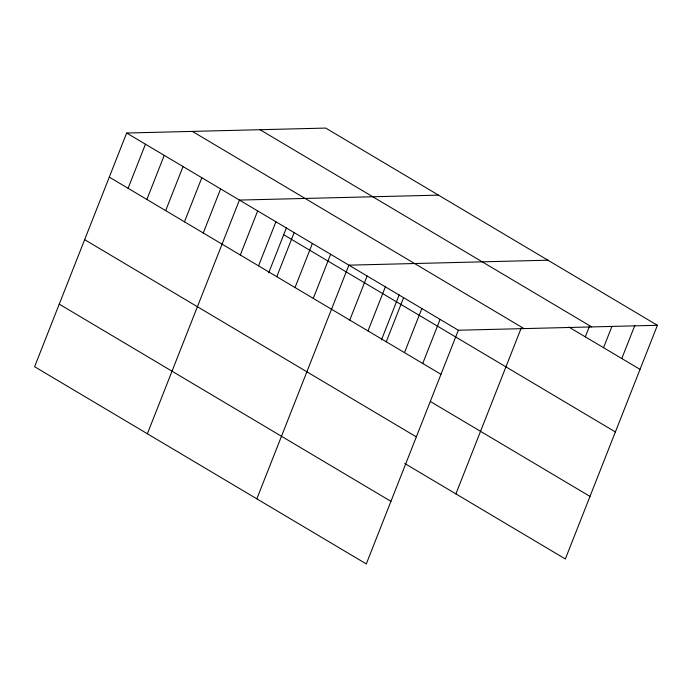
<?xml version="1.0" encoding="UTF-8"?>
<svg xmlns="http://www.w3.org/2000/svg" width="692" height="692" viewBox="0 0 692 692"><rect width="100%" height="100%" fill="white"/><g stroke="black" fill="none" stroke-linecap="round" stroke-linejoin="round"><path stroke-width="1.04" d="M657.4 325.292L325.707 128.081L126.653 133.028L34.6 366.708L366.293 563.919L458.346 330.231L657.4 325.292L565.347 558.972L404.811 463.528M128.081 188.285L145.45 144.204M146.877 199.46L164.238 155.38M165.673 210.636L183.034 166.547M184.47 221.812L201.83 177.723M203.266 232.988L220.627 188.899M147.379 433.763L239.423 200.075L438.486 195.135M240.306 255.011L257.666 210.922M258.548 265.858L275.909 221.769M268.695 272.83L286.436 227.789M276.791 276.696L294.152 232.616M295.034 287.543L312.395 243.463M313.277 298.39L330.638 254.31M256.836 498.837L348.88 265.157L547.943 260.209M349.763 320.085L367.123 276.004M368.006 330.932L385.366 286.851M381.465 339.876L399.206 294.835M386.248 341.779L403.609 297.69M404.491 352.626L421.861 308.537M422.734 363.473L440.103 319.384M455.89 493.898L521.188 328.129M585.302 336.84L589.645 325.82M603.545 347.687L611.84 326.641M621.788 358.534L634.815 325.465M260.019 129.715L591.712 326.918M568.885 327.074L640.031 369.372M192.341 131.394L524.034 328.605M126.653 133.028L458.346 330.231M283.694 234.735L615.387 431.946M109.284 177.109L440.977 374.32M430.372 401.498L589.999 496.406M84.64 239.674L416.333 436.886M59.244 304.143L390.937 501.345"/></g></svg>
